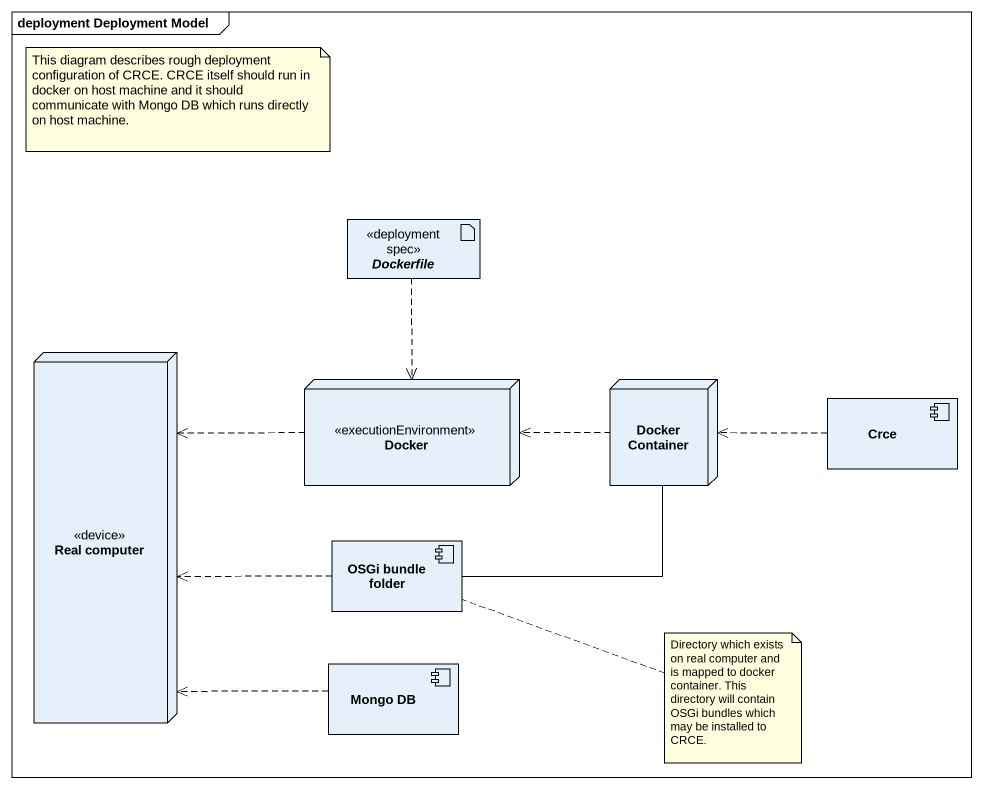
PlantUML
@startuml
mainframe deployment Deployment Model
artifact Dockerfile <<deployment spec>>
node "Real computer" as Real_computer <<device>>
node Docker <<executionEnvironment>>
node "Docker Container" as Docker_Container
component Crce
component "OSGi bundle folder" as OSGi_bundle_folder
component "Mongo DB" as Mongo_DB
Dockerfile ..> Docker
Docker .left.> Real_computer
Docker_Container .left.> Docker
Crce .left.> Docker_Container
OSGi_bundle_folder .left.> Real_computer
OSGi_bundle_folder -right- Docker_Container
Mongo_DB .left.> Real_computer
note as N1
  This diagram describes rough deployment configuration of CRCE. CRCE itself should run in docker on host machine and it should communicate with Mongo DB which runs directly on host machine.
end note
note right of OSGi_bundle_folder : Directory which exists on real computer and is mapped to docker container. This directory will contain OSGi bundles which may be installed to CRCE.
@enduml
